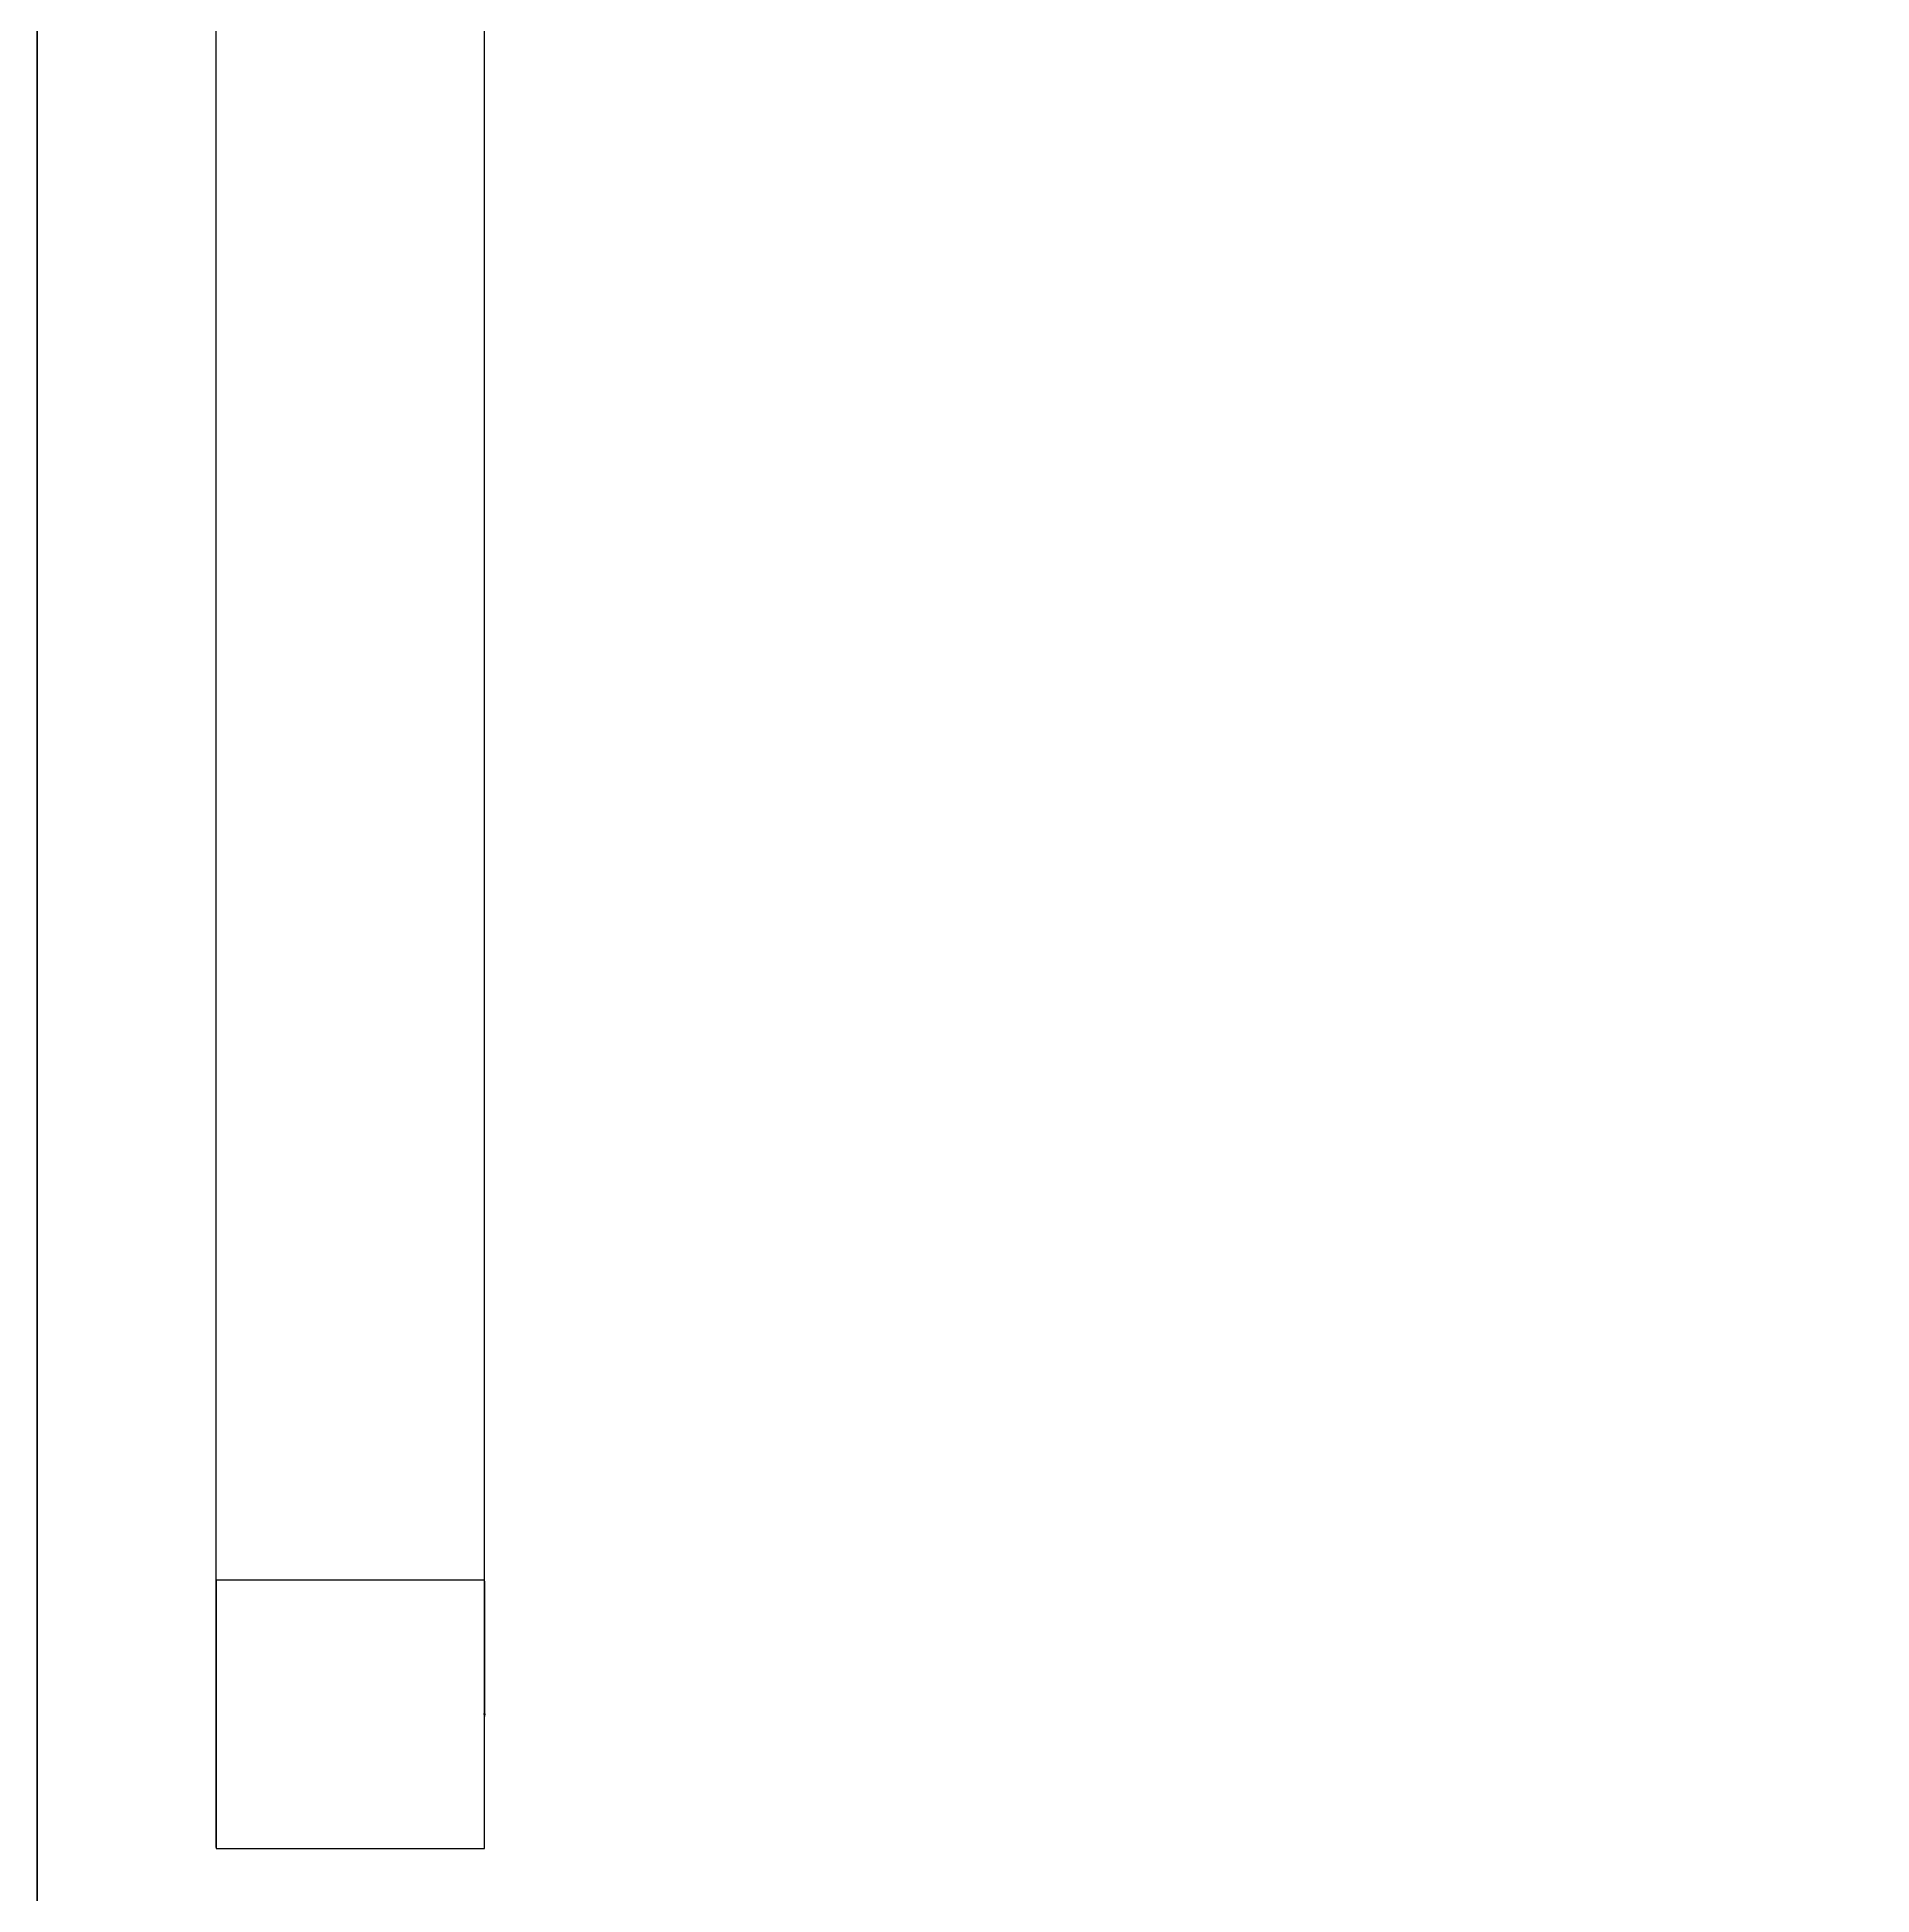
# Model space of a CAD drawing. Header units: millimetres. Extents: x 5000 to 8871, y 3997 to 8901.
# Drawn here: x 5000 to 6025, y 5074 to 6112 of the extents above; entities that cross this region are included whole.
import ezdxf

# ---------------------------------------------------------------- set-up
doc = ezdxf.new("R2010")
doc.units = ezdxf.units.MM
doc.styles.add('OpenSansCondensed-Light', font='OpenSansCondensed-Light.ttf')
doc.dimstyles.new('STRUCTURAL', dxfattribs={"dimtxt": 2.5, "dimasz": 2.5, "dimexe": 1.25, "dimexo": 0.625, "dimtad": 1, "dimcen": 2.5, "dimazin": 3, "dimtfac": 1, "dimtmove": 0, "dimatfit": 3})

# ---------------------------------------------------------------- blocks, each defined once
blk = doc.blocks.new('_CLOSEDFILLED')
at = {"color": 0, "linetype": 'BYBLOCK'}
blk.add_solid([(-1, 0.2), (0, 0), (-1, -0.2)], dxfattribs=at)
blk = doc.blocks.new('*D1')
for p, q in [((5000, 5000.625), (5000, 7001.25)), ((5000.25, 7000), (5998, 7000)), ((6002, 7000), (6999.75, 7000)), ((7000, 5000.625), (7000, 7001.25))]:
    blk.add_line(p, q)
at = {"layer": 'Defpoints'}
for p in [(5000, 7000), (5000, 5000), (7000, 5000)]:
    blk.add_point(p, dxfattribs=at)
at = {"xscale": 0.25, "yscale": 0.25, "rotation": 180}
blk.add_blockref('_CLOSEDFILLED', (5000, 7000), dxfattribs=at)
at = {"xscale": 0.25, "yscale": 0.25}
blk.add_blockref('_CLOSEDFILLED', (7000, 7000), dxfattribs=at)
at = {"insert": (6000, 7000), "char_height": 1, "attachment_point": 5, "style": 'OpenSansCondensed-Light'}
blk.add_mtext('2000', dxfattribs=at)
blk = doc.blocks.new('*D3')
for p, q in [((5100, 5100.625), (5100, 7101.25)), ((5250, 5100.625), (5250, 7101.25)), ((5100.25, 7100), (5173.5, 7100)), ((5176.5, 7100), (5249.75, 7100))]:
    blk.add_line(p, q)
at = {"layer": 'Defpoints'}
for p in [(5100, 7100), (5100, 5100), (5250, 5100)]:
    blk.add_point(p, dxfattribs=at)
at = {"xscale": 0.25, "yscale": 0.25, "rotation": 180}
blk.add_blockref('_CLOSEDFILLED', (5100, 7100), dxfattribs=at)
at = {"xscale": 0.25, "yscale": 0.25}
blk.add_blockref('_CLOSEDFILLED', (5250, 7100), dxfattribs=at)
at = {"insert": (5175, 7100), "char_height": 1, "attachment_point": 5, "style": 'OpenSansCondensed-Light'}
blk.add_mtext('150', dxfattribs=at)
blk = doc.blocks.new('*D4')
for p, q in [((5250, 5249.375), (5250, 5173.75)), ((5249.75, 5175), (5249.5, 5175)), ((5250, 5100.625), (5250, 5176.25)), ((5250, 5175), (5250, 5175)), ((5250.25, 5175), (5250.5, 5175))]:
    blk.add_line(p, q)
at = {"layer": 'Defpoints'}
for p in [(5250, 5250), (5250, 5175), (5250, 5100)]:
    blk.add_point(p, dxfattribs=at)
at = {"xscale": 0.25, "yscale": 0.25}
blk.add_blockref('_CLOSEDFILLED', (5250, 5175), dxfattribs=at)
at = {"xscale": 0.25, "yscale": 0.25, "rotation": 180}
blk.add_blockref('_CLOSEDFILLED', (5250, 5175), dxfattribs=at)
at = {"insert": (5250, 5177.375), "char_height": 1, "attachment_point": 5, "style": 'OpenSansCondensed-Light'}
blk.add_mtext('0', dxfattribs=at)

msp = doc.modelspace()

# ---------------------------------------------------------------- linework, layer by layer
for points in [[(5000, 5000), (7000, 5000), (7000, 7000), (5000, 7000), (5000, 5000)], [(5100, 5100), (5250, 5100), (5250, 5250), (5100, 5250), (5100, 5100)]]:
    msp.add_lwpolyline(points, close=True)

# ---------------------------------------------------------------- dimensions: what is measured, and where the dimension line sits
for base, p1, p2, picture, middle in [((5100, 7100), (5100, 5100), (5250, 5100), '*D3', (5175, 7100)), ((5000, 7000), (5000, 5000), (7000, 5000), '*D1', (6000, 7000)), ((5250, 5175), (5250, 5100), (5250, 5250), '*D4', (5250, 5177.375))]:
    dim = msp.add_linear_dim(base=base, p1=p1, p2=p2, dimstyle='STRUCTURAL')
    dim.commit()
    dim.dimension.update_dxf_attribs({"geometry": picture, "text_midpoint": middle})

doc.saveas('drawing.dxf')
